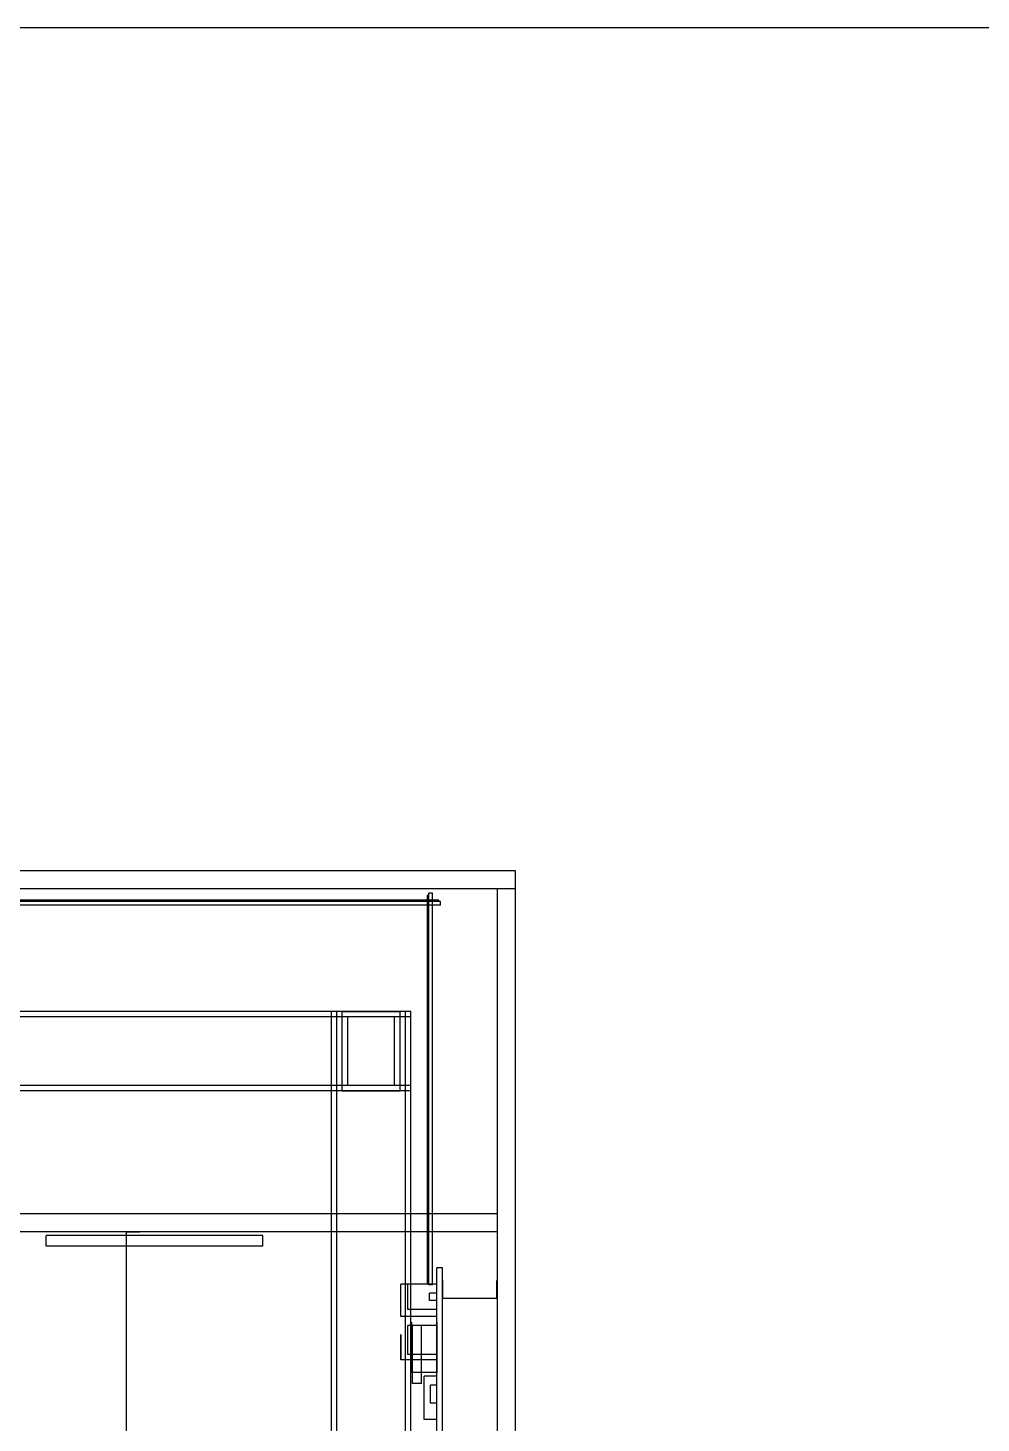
# Model space of a CAD drawing. Header units: millimetres. Extents: x -1355 to 669, y -1138 to 733.
# Drawn here: x -812.3 to -548.2, y 347 to 733.4 of the extents above; entities that cross this region are included whole.
import ezdxf

# ---------------------------------------------------------------- set-up
doc = ezdxf.new("R2010")
doc.units = ezdxf.units.MM
for name, color, linetype in [('BORDER', 7, 'Continuous'), ('HIDDEN', 8, 'Continuous'), ('VISIBLE', 7, 'Continuous')]:
    doc.layers.add(name, color=color, linetype=linetype)

msp = doc.modelspace()

# ---------------------------------------------------------------- linework, layer by layer
at = {"layer": 'BORDER'}
msp.add_lwpolyline([(-1355.28, -1138.44), (668.65, -1138.44), (668.65, 733.43), (-1355.28, 733.43)], close=True, dxfattribs=at)
at = {"layer": 'HIDDEN'}
for points in [[(-677.2, 500), (-1177.2, 500)], [(-677.2, 495), (-677.2, 500)], [(-677.2, 495), (-1177.2, 495)], [(-682.2, 495), (-1172.2, 495)], [(-682.2, 495), (-1172.2, 495)], [(-682.2, 495), (-1172.2, 495)], [(-682.2, 495), (-1172.2, 495)], [(-682.2, 495), (-1172.2, 495)], [(-677.2, 495), (-682.2, 495)], [(-682.2, 5), (-682.2, 495)], [(-682.2, 5), (-682.2, 495)], [(-682.2, 5), (-682.2, 495)], [(-682.2, 5), (-682.2, 495)], [(-682.2, 5), (-682.2, 495)], [(-682.2, 5), (-682.2, 495)], [(-677.2, 5), (-677.2, 495)], [(-697.95, 491.5), (-1170.95, 491.5)], [(-697.95, 491.5), (-1170.95, 491.5)], [(-698.45, 491.85), (-1170.45, 491.85)], [(-698.45, 491.85), (-1170.45, 491.85)], [(-698.45, 491.85), (-1170.45, 491.85)], [(-698.45, 491.85), (-1170.45, 491.85)], [(-698.45, 491.85), (-1170.45, 491.85)], [(-698.45, 491.85), (-1170.45, 491.85)], [(-698.45, 491.5), (-1170.45, 491.5)], [(-698.45, 491.5), (-1170.45, 491.5)], [(-698.45, 491.5), (-1170.45, 491.5)], [(-698.45, 491.5), (-1170.45, 491.5)], [(-698.45, 491.5), (-1170.45, 491.5)], [(-698.45, 491.5), (-1170.45, 491.5)], [(-701.2, 493.25), (-701.55, 493.25)], [(-701.55, 385.75), (-701.55, 493.25)], [(-701.2, 493.25), (-701.55, 493.25)], [(-701.55, 385.75), (-701.55, 493.25)], [(-701.2, 493.25), (-701.55, 493.25)], [(-701.55, 385.75), (-701.55, 493.25)], [(-701.2, 493.25), (-701.55, 493.25)], [(-701.55, 385.75), (-701.55, 493.25)], [(-701.2, 493.25), (-701.55, 493.25)], [(-701.55, 385.75), (-701.55, 493.25)], [(-701.2, 493.25), (-701.55, 493.25)], [(-701.55, 385.75), (-701.55, 493.25)], [(-700.2, 493.75), (-701.2, 493.75)], [(-701.2, 385.25), (-701.2, 493.75)], [(-700.2, 493.75), (-701.2, 493.75)], [(-701.2, 385.25), (-701.2, 493.75)], [(-701.2, 385.75), (-701.2, 493.25)], [(-701.2, 385.75), (-701.2, 493.25)], [(-701.2, 385.75), (-701.2, 493.25)], [(-701.2, 385.75), (-701.2, 493.25)], [(-701.2, 385.75), (-701.2, 493.25)], [(-701.2, 385.75), (-701.2, 493.25)], [(-700.2, 385.25), (-700.2, 493.75)], [(-700.2, 385.25), (-700.2, 493.75)], [(-698.45, 491.5), (-698.45, 491.85)], [(-698.45, 491.5), (-698.45, 491.85)], [(-698.45, 491.5), (-698.45, 491.85)], [(-698.45, 491.5), (-698.45, 491.85)], [(-698.45, 491.5), (-698.45, 491.85)], [(-698.45, 491.5), (-698.45, 491.85)], [(-697.95, 490.5), (-697.95, 491.5)], [(-697.95, 490.5), (-697.95, 491.5)], [(-697.95, 490.5), (-1170.95, 490.5)], [(-697.95, 490.5), (-1170.95, 490.5)], [(-706.2, 461), (-1019.2, 461)], [(-706.2, 461), (-1019.2, 461)], [(-728.2, 38.8), (-728.2, 461)], [(-706.2, 461), (-728.2, 461)], [(-728.2, 38.8), (-728.2, 461)], [(-706.2, 461), (-728.2, 461)], [(-726.7, 38.8), (-726.7, 461)], [(-726.7, 38.8), (-726.7, 461)], [(-707.7, 461), (-726.7, 461)], [(-707.7, 461), (-726.7, 461)], [(-725.2, 461), (-709.2, 461)], [(-725.2, 461), (-709.2, 461)], [(-725.2, 439), (-725.2, 461)], [(-725.2, 439), (-725.2, 461)], [(-709.2, 439), (-709.2, 461)], [(-709.2, 439), (-709.2, 461)], [(-707.7, 38.8), (-707.7, 461)], [(-707.7, 38.8), (-707.7, 461)], [(-706.2, 38.8), (-706.2, 461)], [(-706.2, 38.8), (-706.2, 461)], [(-706.2, 439), (-706.2, 461)], [(-706.2, 439), (-706.2, 461)], [(-706.2, 459.5), (-1019.2, 459.5)], [(-706.2, 459.5), (-1019.2, 459.5)], [(-723.7, 440.5), (-723.7, 459.5)], [(-710.7, 459.5), (-723.7, 459.5)], [(-723.7, 440.5), (-723.7, 459.5)], [(-710.7, 459.5), (-723.7, 459.5)], [(-710.7, 440.5), (-710.7, 459.5)], [(-710.7, 440.5), (-710.7, 459.5)], [(-706.2, 440.5), (-706.2, 459.5)], [(-706.2, 440.5), (-706.2, 459.5)], [(-706.2, 440.5), (-1019.2, 440.5)], [(-706.2, 440.5), (-1019.2, 440.5)], [(-706.2, 439), (-1019.2, 439)], [(-706.2, 439), (-1019.2, 439)], [(-725.2, 439), (-709.2, 439)], [(-725.2, 439), (-709.2, 439)], [(-710.7, 440.5), (-723.7, 440.5)], [(-710.7, 440.5), (-723.7, 440.5)], [(-682.2, 405), (-1172.2, 405)], [(-682.2, 405), (-1172.2, 405)], [(-682.2, 400), (-682.2, 405)], [(-682.2, 400), (-682.2, 405)], [(-682.2, 400), (-1172.2, 400)], [(-682.2, 400), (-1172.2, 400)], [(-747.2, 399), (-807.2, 399)], [(-807.2, 396), (-807.2, 399)], [(-747.2, 399), (-807.2, 399)], [(-807.2, 396), (-807.2, 399)], [(-785, 276), (-785, 400)], [(-784.95, 400), (-785, 400)], [(-785, 400), (-784.95, 400)], [(-785, 276), (-785, 400)], [(-784.95, 400), (-785, 400)], [(-785, 400), (-784.95, 400)], [(-784.79, 400), (-784.95, 400)], [(-784.95, 400), (-784.79, 400)], [(-784.79, 400), (-784.95, 400)], [(-784.95, 400), (-784.79, 400)], [(-784.55, 400), (-784.79, 400)], [(-784.79, 400), (-784.55, 400)], [(-784.55, 400), (-784.79, 400)], [(-784.79, 400), (-784.55, 400)], [(-784.22, 400), (-784.55, 400)], [(-784.55, 400), (-784.22, 400)], [(-784.22, 400), (-784.55, 400)], [(-784.55, 400), (-784.22, 400)], [(-783.84, 400), (-784.22, 400)], [(-784.22, 400), (-783.84, 400)], [(-783.84, 400), (-784.22, 400)], [(-784.22, 400), (-783.84, 400)], [(-783.42, 400), (-783.84, 400)], [(-783.84, 400), (-783.42, 400)], [(-783.42, 400), (-783.84, 400)], [(-783.84, 400), (-783.42, 400)], [(-782.98, 400), (-783.42, 400)], [(-783.42, 400), (-782.98, 400)], [(-782.98, 400), (-783.42, 400)], [(-783.42, 400), (-782.98, 400)], [(-782.56, 400), (-782.98, 400)], [(-782.98, 400), (-782.56, 400)], [(-782.56, 400), (-782.98, 400)], [(-782.98, 400), (-782.56, 400)], [(-782.18, 400), (-782.56, 400)], [(-782.56, 400), (-782.18, 400)], [(-782.18, 400), (-782.56, 400)], [(-782.56, 400), (-782.18, 400)], [(-781.85, 400), (-782.18, 400)], [(-782.18, 400), (-781.85, 400)], [(-781.85, 400), (-782.18, 400)], [(-782.18, 400), (-781.85, 400)], [(-781.6, 400), (-781.85, 400)], [(-781.85, 400), (-781.6, 400)], [(-781.6, 400), (-781.85, 400)], [(-781.85, 400), (-781.6, 400)], [(-781.45, 400), (-781.6, 400)], [(-781.6, 400), (-781.45, 400)], [(-781.45, 400), (-781.6, 400)], [(-781.6, 400), (-781.45, 400)], [(-781.4, 400), (-781.45, 400)], [(-781.45, 400), (-781.4, 400)], [(-781.4, 400), (-781.45, 400)], [(-781.45, 400), (-781.4, 400)], [(-747.2, 396), (-747.2, 399)], [(-747.2, 396), (-747.2, 399)], [(-747.2, 396), (-807.2, 396)], [(-747.2, 396), (-807.2, 396)], [(-697.4, 390), (-699, 390)], [(-699, 270), (-699, 390)], [(-697.4, 390), (-699, 390)], [(-699, 270), (-699, 390)], [(-697.4, 270), (-697.4, 390)], [(-697.4, 270), (-697.4, 390)], [(-697.4, 386.5), (-697.4, 386.43)], [(-697.4, 386.43), (-697.4, 386.5)], [(-697.4, 386.5), (-697.4, 386.43)], [(-697.4, 386.43), (-697.4, 386.5)], [(-682.4, 386.5), (-682.4, 386.43)], [(-682.4, 386.43), (-682.4, 386.5)], [(-682.4, 386.5), (-682.4, 386.43)], [(-682.4, 386.43), (-682.4, 386.5)], [(-699, 385.5), (-709, 385.5)], [(-709, 376.5), (-709, 385.5)], [(-699, 385.5), (-709, 385.5)], [(-709, 376.5), (-709, 385.5)], [(-699, 385.5), (-707, 385.5)], [(-707, 378.5), (-707, 385.5)], [(-699, 385.5), (-707, 385.5)], [(-707, 378.5), (-707, 385.5)], [(-701.2, 385.75), (-701.55, 385.75)], [(-701.2, 385.75), (-701.55, 385.75)], [(-701.2, 385.75), (-701.55, 385.75)], [(-701.2, 385.75), (-701.55, 385.75)], [(-701.2, 385.75), (-701.55, 385.75)], [(-701.2, 385.75), (-701.55, 385.75)], [(-700.2, 385.25), (-701.2, 385.25)], [(-700.2, 385.25), (-701.2, 385.25)], [(-699, 383), (-701, 383)], [(-701, 381), (-701, 383)], [(-699, 383), (-701, 383)], [(-701, 381), (-701, 383)], [(-699, 376.5), (-699, 385.5)], [(-699, 376.5), (-699, 385.5)], [(-699, 378.5), (-699, 385.5)], [(-699, 378.5), (-699, 385.5)], [(-699, 381), (-699, 383)], [(-699, 381), (-699, 383)], [(-697.4, 386.43), (-697.4, 386.21)], [(-697.4, 386.21), (-697.4, 386.43)], [(-697.4, 386.43), (-697.4, 386.21)], [(-697.4, 386.21), (-697.4, 386.43)], [(-697.4, 386.21), (-697.4, 385.87)], [(-697.4, 385.87), (-697.4, 386.21)], [(-697.4, 386.21), (-697.4, 385.87)], [(-697.4, 385.87), (-697.4, 386.21)], [(-697.4, 385.87), (-697.4, 385.42)], [(-697.4, 385.42), (-697.4, 385.87)], [(-697.4, 385.87), (-697.4, 385.42)], [(-697.4, 385.42), (-697.4, 385.87)], [(-697.4, 385.42), (-697.4, 384.89)], [(-697.4, 384.89), (-697.4, 385.42)], [(-697.4, 385.42), (-697.4, 384.89)], [(-697.4, 384.89), (-697.4, 385.42)], [(-697.4, 384.89), (-697.4, 384.3)], [(-697.4, 384.3), (-697.4, 384.89)], [(-697.4, 384.89), (-697.4, 384.3)], [(-697.4, 384.3), (-697.4, 384.89)], [(-697.4, 384.3), (-697.4, 383.7)], [(-697.4, 383.7), (-697.4, 384.3)], [(-697.4, 384.3), (-697.4, 383.7)], [(-697.4, 383.7), (-697.4, 384.3)], [(-697.4, 383.7), (-697.4, 383.11)], [(-697.4, 383.11), (-697.4, 383.7)], [(-697.4, 383.7), (-697.4, 383.11)], [(-697.4, 383.11), (-697.4, 383.7)], [(-697.4, 383.11), (-697.4, 382.58)], [(-697.4, 382.58), (-697.4, 383.11)], [(-697.4, 383.11), (-697.4, 382.58)], [(-697.4, 382.58), (-697.4, 383.11)], [(-697.4, 382.58), (-697.4, 382.13)], [(-697.4, 382.13), (-697.4, 382.58)], [(-697.4, 382.58), (-697.4, 382.13)], [(-697.4, 382.13), (-697.4, 382.58)], [(-682.4, 386.43), (-682.4, 386.21)], [(-682.4, 386.21), (-682.4, 386.43)], [(-682.4, 386.43), (-682.4, 386.21)], [(-682.4, 386.21), (-682.4, 386.43)], [(-682.4, 386.21), (-682.4, 385.87)], [(-682.4, 385.87), (-682.4, 386.21)], [(-682.4, 386.21), (-682.4, 385.87)], [(-682.4, 385.87), (-682.4, 386.21)], [(-682.4, 385.87), (-682.4, 385.42)], [(-682.4, 385.42), (-682.4, 385.87)], [(-682.4, 385.87), (-682.4, 385.42)], [(-682.4, 385.42), (-682.4, 385.87)], [(-682.4, 385.42), (-682.4, 384.89)], [(-682.4, 384.89), (-682.4, 385.42)], [(-682.4, 385.42), (-682.4, 384.89)], [(-682.4, 384.89), (-682.4, 385.42)], [(-682.4, 384.89), (-682.4, 384.3)], [(-682.4, 384.3), (-682.4, 384.89)], [(-682.4, 384.89), (-682.4, 384.3)], [(-682.4, 384.3), (-682.4, 384.89)], [(-682.4, 384.3), (-682.4, 383.7)], [(-682.4, 383.7), (-682.4, 384.3)], [(-682.4, 384.3), (-682.4, 383.7)], [(-682.4, 383.7), (-682.4, 384.3)], [(-682.4, 383.7), (-682.4, 383.11)], [(-682.4, 383.11), (-682.4, 383.7)], [(-682.4, 383.7), (-682.4, 383.11)], [(-682.4, 383.11), (-682.4, 383.7)], [(-682.4, 383.11), (-682.4, 382.58)], [(-682.4, 382.58), (-682.4, 383.11)], [(-682.4, 383.11), (-682.4, 382.58)], [(-682.4, 382.58), (-682.4, 383.11)], [(-682.4, 382.58), (-682.4, 382.13)], [(-682.4, 382.13), (-682.4, 382.58)], [(-682.4, 382.58), (-682.4, 382.13)], [(-682.4, 382.13), (-682.4, 382.58)], [(-699, 381), (-701, 381)], [(-699, 381), (-701, 381)], [(-697.4, 382.13), (-697.4, 381.79)], [(-697.4, 381.79), (-697.4, 382.13)], [(-697.4, 382.13), (-697.4, 381.79)], [(-697.4, 381.79), (-697.4, 382.13)], [(-697.4, 381.79), (-697.4, 381.57)], [(-697.4, 381.57), (-697.4, 381.79)], [(-697.4, 381.79), (-697.4, 381.57)], [(-697.4, 381.57), (-697.4, 381.79)], [(-697.4, 381.57), (-697.4, 381.5)], [(-697.4, 381.5), (-697.4, 381.57)], [(-697.4, 381.57), (-697.4, 381.5)], [(-697.4, 381.5), (-697.4, 381.57)], [(-682.4, 381.5), (-697.4, 381.5)], [(-682.4, 381.5), (-697.4, 381.5)], [(-682.4, 382.13), (-682.4, 381.79)], [(-682.4, 381.79), (-682.4, 382.13)], [(-682.4, 382.13), (-682.4, 381.79)], [(-682.4, 381.79), (-682.4, 382.13)], [(-682.4, 381.79), (-682.4, 381.57)], [(-682.4, 381.57), (-682.4, 381.79)], [(-682.4, 381.79), (-682.4, 381.57)], [(-682.4, 381.57), (-682.4, 381.79)], [(-682.4, 381.57), (-682.4, 381.5)], [(-682.4, 381.5), (-682.4, 381.57)], [(-682.4, 381.57), (-682.4, 381.5)], [(-682.4, 381.5), (-682.4, 381.57)], [(-699, 376.5), (-709, 376.5)], [(-699, 376.5), (-709, 376.5)], [(-699, 378.5), (-707, 378.5)], [(-699, 378.5), (-707, 378.5)], [(-706, 375), (-706, 374.8)], [(-706, 374.8), (-706, 375)], [(-699, 375), (-699, 374.8)], [(-699, 374.8), (-699, 375)], [(-709, 371.5), (-709, 371.4)], [(-709, 371.4), (-709, 371.5)], [(-709, 371.5), (-709, 371.4)], [(-709, 371.4), (-709, 371.5)], [(-709, 371.5), (-709, 371.4)], [(-709, 371.4), (-709, 371.5)], [(-709, 371.4), (-709, 371.1)], [(-709, 371.1), (-709, 371.4)], [(-709, 371.4), (-709, 371.1)], [(-709, 371.1), (-709, 371.4)], [(-709, 371.4), (-709, 371.1)], [(-709, 371.1), (-709, 371.4)], [(-709, 371.1), (-709, 370.62)], [(-709, 370.62), (-709, 371.1)], [(-709, 371.1), (-709, 370.62)], [(-709, 370.62), (-709, 371.1)], [(-709, 371.1), (-709, 370.62)], [(-709, 370.62), (-709, 371.1)], [(-699, 374), (-707, 374)], [(-707, 366), (-707, 374)], [(-699, 374), (-707, 374)], [(-707, 366), (-707, 374)], [(-699, 374), (-707, 374)], [(-707, 366), (-707, 374)], [(-699, 374), (-707, 374)], [(-707, 366), (-707, 374)], [(-699, 374), (-707, 374)], [(-707, 366), (-707, 374)], [(-699, 374), (-707, 374)], [(-707, 366), (-707, 374)], [(-706, 374.8), (-706, 374.2)], [(-706, 374.2), (-706, 374.8)], [(-706, 374.2), (-706, 373.24)], [(-706, 373.24), (-706, 374.2)], [(-706, 373.24), (-706, 371.98)], [(-706, 371.98), (-706, 373.24)], [(-706, 371.98), (-706, 370.48)], [(-706, 370.48), (-706, 371.98)], [(-703.25, 374), (-705.75, 374)], [(-705.75, 358), (-705.75, 374)], [(-703.25, 374), (-705.75, 374)], [(-705.75, 358), (-705.75, 374)], [(-703.25, 374), (-705.75, 374)], [(-705.75, 358), (-705.75, 374)], [(-703.25, 374), (-705.75, 374)], [(-705.75, 358), (-705.75, 374)], [(-703.25, 374), (-705.75, 374)], [(-705.75, 358), (-705.75, 374)], [(-703.25, 374), (-705.75, 374)], [(-705.75, 358), (-705.75, 374)], [(-703.25, 374), (-705.75, 374)], [(-705.75, 358), (-705.75, 374)], [(-703.25, 374), (-705.75, 374)], [(-705.75, 358), (-705.75, 374)], [(-703.25, 358), (-703.25, 374)], [(-703.25, 358), (-703.25, 374)], [(-703.25, 358), (-703.25, 374)], [(-703.25, 358), (-703.25, 374)], [(-703.25, 358), (-703.25, 374)], [(-703.25, 358), (-703.25, 374)], [(-703.25, 358), (-703.25, 374)], [(-703.25, 358), (-703.25, 374)], [(-699, 374.8), (-699, 374.2)], [(-699, 374.2), (-699, 374.8)], [(-699, 374.2), (-699, 373.24)], [(-699, 373.24), (-699, 374.2)], [(-699, 366), (-699, 374)], [(-699, 366), (-699, 374)], [(-699, 366), (-699, 374)], [(-699, 366), (-699, 374)], [(-699, 366), (-699, 374)], [(-699, 366), (-699, 374)], [(-699, 373.24), (-699, 371.98)], [(-699, 371.98), (-699, 373.24)], [(-699, 371.98), (-699, 370.48)], [(-699, 370.48), (-699, 371.98)], [(-699, 371.5), (-699, 371.4)], [(-699, 371.4), (-699, 371.5)], [(-699, 371.5), (-699, 371.4)], [(-699, 371.4), (-699, 371.5)], [(-699, 371.5), (-699, 371.4)], [(-699, 371.4), (-699, 371.5)], [(-699, 371.4), (-699, 371.1)], [(-699, 371.1), (-699, 371.4)], [(-699, 371.4), (-699, 371.1)], [(-699, 371.1), (-699, 371.4)], [(-699, 371.4), (-699, 371.1)], [(-699, 371.1), (-699, 371.4)], [(-699, 371.1), (-699, 370.62)], [(-699, 370.62), (-699, 371.1)], [(-699, 371.1), (-699, 370.62)], [(-699, 370.62), (-699, 371.1)], [(-699, 371.1), (-699, 370.62)], [(-699, 370.62), (-699, 371.1)], [(-709, 370.62), (-709, 369.99)], [(-709, 369.99), (-709, 370.62)], [(-709, 370.62), (-709, 369.99)], [(-709, 369.99), (-709, 370.62)], [(-709, 370.62), (-709, 369.99)], [(-709, 369.99), (-709, 370.62)], [(-709, 369.99), (-709, 369.24)], [(-709, 369.24), (-709, 369.99)], [(-709, 369.99), (-709, 369.24)], [(-709, 369.24), (-709, 369.99)], [(-709, 369.99), (-709, 369.24)], [(-709, 369.24), (-709, 369.99)], [(-709, 369.24), (-709, 368.42)], [(-709, 368.42), (-709, 369.24)], [(-709, 369.24), (-709, 368.42)], [(-709, 368.42), (-709, 369.24)], [(-709, 369.24), (-709, 368.42)], [(-709, 368.42), (-709, 369.24)], [(-709, 368.42), (-709, 367.58)], [(-709, 367.58), (-709, 368.42)], [(-709, 368.42), (-709, 367.58)], [(-709, 367.58), (-709, 368.42)], [(-709, 368.42), (-709, 367.58)], [(-709, 367.58), (-709, 368.42)], [(-709, 367.58), (-709, 366.76)], [(-709, 366.76), (-709, 367.58)], [(-709, 367.58), (-709, 366.76)], [(-709, 366.76), (-709, 367.58)], [(-709, 367.58), (-709, 366.76)], [(-709, 366.76), (-709, 367.58)], [(-706, 370.48), (-706, 368.84)], [(-706, 368.84), (-706, 370.48)], [(-706, 368.84), (-706, 367.16)], [(-706, 367.16), (-706, 368.84)], [(-706, 367.16), (-706, 365.52)], [(-706, 365.52), (-706, 367.16)], [(-699, 370.62), (-699, 369.99)], [(-699, 369.99), (-699, 370.62)], [(-699, 370.62), (-699, 369.99)], [(-699, 369.99), (-699, 370.62)], [(-699, 370.62), (-699, 369.99)], [(-699, 369.99), (-699, 370.62)], [(-699, 370.48), (-699, 368.84)], [(-699, 368.84), (-699, 370.48)], [(-699, 369.99), (-699, 369.24)], [(-699, 369.24), (-699, 369.99)], [(-699, 369.99), (-699, 369.24)], [(-699, 369.24), (-699, 369.99)], [(-699, 369.99), (-699, 369.24)], [(-699, 369.24), (-699, 369.99)], [(-699, 369.24), (-699, 368.42)], [(-699, 368.42), (-699, 369.24)], [(-699, 369.24), (-699, 368.42)], [(-699, 368.42), (-699, 369.24)], [(-699, 369.24), (-699, 368.42)], [(-699, 368.42), (-699, 369.24)], [(-699, 368.84), (-699, 367.16)], [(-699, 367.16), (-699, 368.84)], [(-699, 368.42), (-699, 367.58)], [(-699, 367.58), (-699, 368.42)], [(-699, 368.42), (-699, 367.58)], [(-699, 367.58), (-699, 368.42)], [(-699, 368.42), (-699, 367.58)], [(-699, 367.58), (-699, 368.42)], [(-699, 367.58), (-699, 366.76)], [(-699, 366.76), (-699, 367.58)], [(-699, 367.58), (-699, 366.76)], [(-699, 366.76), (-699, 367.58)], [(-699, 367.58), (-699, 366.76)], [(-699, 366.76), (-699, 367.58)], [(-699, 367.16), (-699, 365.52)], [(-699, 365.52), (-699, 367.16)], [(-709, 366.76), (-709, 366.01)], [(-709, 366.01), (-709, 366.76)], [(-709, 366.76), (-709, 366.01)], [(-709, 366.01), (-709, 366.76)], [(-709, 366.76), (-709, 366.01)], [(-709, 366.01), (-709, 366.76)], [(-709, 366.01), (-709, 365.38)], [(-709, 365.38), (-709, 366.01)], [(-709, 366.01), (-709, 365.38)], [(-709, 365.38), (-709, 366.01)], [(-709, 366.01), (-709, 365.38)], [(-709, 365.38), (-709, 366.01)], [(-709, 365.38), (-709, 364.9)], [(-709, 364.9), (-709, 365.38)], [(-709, 365.38), (-709, 364.9)], [(-709, 364.9), (-709, 365.38)], [(-709, 365.38), (-709, 364.9)], [(-709, 364.9), (-709, 365.38)], [(-709, 364.9), (-709, 364.6)], [(-709, 364.6), (-709, 364.9)], [(-709, 364.9), (-709, 364.6)], [(-709, 364.6), (-709, 364.9)], [(-709, 364.9), (-709, 364.6)], [(-709, 364.6), (-709, 364.9)], [(-709, 364.6), (-709, 364.5)], [(-709, 364.5), (-709, 364.6)], [(-709, 364.6), (-709, 364.5)], [(-709, 364.5), (-709, 364.6)], [(-709, 364.6), (-709, 364.5)], [(-709, 364.5), (-709, 364.6)], [(-699, 364.5), (-709, 364.5)], [(-699, 364.5), (-709, 364.5)], [(-699, 364.5), (-709, 364.5)], [(-699, 366), (-707, 366)], [(-699, 366), (-707, 366)], [(-699, 366), (-707, 366)], [(-699, 366), (-707, 366)], [(-699, 366), (-707, 366)], [(-699, 366), (-707, 366)], [(-706, 365.52), (-706, 364.02)], [(-706, 364.02), (-706, 365.52)], [(-706, 364.02), (-706, 362.76)], [(-706, 362.76), (-706, 364.02)], [(-699, 366.76), (-699, 366.01)], [(-699, 366.01), (-699, 366.76)], [(-699, 366.76), (-699, 366.01)], [(-699, 366.01), (-699, 366.76)], [(-699, 366.76), (-699, 366.01)], [(-699, 366.01), (-699, 366.76)], [(-699, 366.01), (-699, 365.38)], [(-699, 365.38), (-699, 366.01)], [(-699, 366.01), (-699, 365.38)], [(-699, 365.38), (-699, 366.01)], [(-699, 366.01), (-699, 365.38)], [(-699, 365.38), (-699, 366.01)], [(-699, 365.52), (-699, 364.02)], [(-699, 364.02), (-699, 365.52)], [(-699, 365.38), (-699, 364.9)], [(-699, 364.9), (-699, 365.38)], [(-699, 365.38), (-699, 364.9)], [(-699, 364.9), (-699, 365.38)], [(-699, 365.38), (-699, 364.9)], [(-699, 364.9), (-699, 365.38)], [(-699, 364.9), (-699, 364.6)], [(-699, 364.6), (-699, 364.9)], [(-699, 364.9), (-699, 364.6)], [(-699, 364.6), (-699, 364.9)], [(-699, 364.9), (-699, 364.6)], [(-699, 364.6), (-699, 364.9)], [(-699, 364.6), (-699, 364.5)], [(-699, 364.5), (-699, 364.6)], [(-699, 364.6), (-699, 364.5)], [(-699, 364.5), (-699, 364.6)], [(-699, 364.6), (-699, 364.5)], [(-699, 364.5), (-699, 364.6)], [(-699, 364.02), (-699, 362.76)], [(-699, 362.76), (-699, 364.02)], [(-706, 362.76), (-706, 361.8)], [(-706, 361.8), (-706, 362.76)], [(-706, 361.8), (-706, 361.2)], [(-706, 361.2), (-706, 361.8)], [(-706, 361.2), (-706, 361)], [(-706, 361), (-706, 361.2)], [(-699, 361), (-706, 361)], [(-699.05, 360), (-702.55, 360)], [(-702.55, 348), (-702.55, 360)], [(-699.05, 360), (-702.55, 360)], [(-702.55, 348), (-702.55, 360)], [(-699.05, 360), (-702.55, 360)], [(-702.55, 348), (-702.55, 360)], [(-699.05, 360), (-702.55, 360)], [(-702.55, 348), (-702.55, 360)], [(-699.05, 360), (-702.55, 360)], [(-702.55, 348), (-702.55, 360)], [(-699.05, 360), (-702.55, 360)], [(-702.55, 348), (-702.55, 360)], [(-699.05, 360), (-702.55, 360)], [(-702.55, 348), (-702.55, 360)], [(-699.05, 360), (-702.55, 360)], [(-702.55, 348), (-702.55, 360)], [(-699.05, 348), (-699.05, 360)], [(-699.05, 348), (-699.05, 360)], [(-699.05, 348), (-699.05, 360)], [(-699.05, 348), (-699.05, 360)], [(-699.05, 348), (-699.05, 360)], [(-699.05, 348), (-699.05, 360)], [(-699.05, 348), (-699.05, 360)], [(-699.05, 348), (-699.05, 360)], [(-699, 362.76), (-699, 361.8)], [(-699, 361.8), (-699, 362.76)], [(-699, 361.8), (-699, 361.2)], [(-699, 361.2), (-699, 361.8)], [(-699, 361.2), (-699, 361)], [(-699, 361), (-699, 361.2)], [(-703.25, 358), (-705.75, 358)], [(-703.25, 358), (-705.75, 358)], [(-703.25, 358), (-705.75, 358)], [(-703.25, 358), (-705.75, 358)], [(-703.25, 358), (-705.75, 358)], [(-703.25, 358), (-705.75, 358)], [(-703.25, 358), (-705.75, 358)], [(-703.25, 358), (-705.75, 358)], [(-699, 357.5), (-700.8, 357.5)], [(-700.8, 352.5), (-700.8, 357.5)], [(-699, 357.5), (-700.8, 357.5)], [(-700.8, 352.5), (-700.8, 357.5)], [(-699, 357.5), (-700.8, 357.5)], [(-700.8, 352.5), (-700.8, 357.5)], [(-699, 357.5), (-700.8, 357.5)], [(-700.8, 352.5), (-700.8, 357.5)], [(-699, 357.5), (-700.8, 357.5)], [(-700.8, 352.5), (-700.8, 357.5)], [(-699, 357.5), (-700.8, 357.5)], [(-700.8, 352.5), (-700.8, 357.5)], [(-699, 352.5), (-699, 357.5)], [(-699, 352.5), (-699, 357.5)], [(-699, 352.5), (-699, 357.5)], [(-699, 352.5), (-699, 357.5)], [(-699, 352.5), (-699, 357.5)], [(-699, 352.5), (-699, 357.5)], [(-699, 352.5), (-700.8, 352.5)], [(-699, 352.5), (-700.8, 352.5)], [(-699, 352.5), (-700.8, 352.5)], [(-699, 352.5), (-700.8, 352.5)], [(-699, 352.5), (-700.8, 352.5)], [(-699, 352.5), (-700.8, 352.5)], [(-699.05, 348), (-702.55, 348)], [(-699.05, 348), (-702.55, 348)], [(-699.05, 348), (-702.55, 348)], [(-699.05, 348), (-702.55, 348)], [(-699.05, 348), (-702.55, 348)], [(-699.05, 348), (-702.55, 348)], [(-699.05, 348), (-702.55, 348)], [(-699.05, 348), (-702.55, 348)]]:
    msp.add_lwpolyline(points, dxfattribs=at)
at = {"layer": 'VISIBLE'}
for points in [[(-677.2, 500), (-1177.2, 500)], [(-677.2, 495), (-677.2, 500)], [(-677.2, 495), (-1177.2, 495)], [(-682.2, 495), (-1172.2, 495)], [(-677.2, 495), (-682.2, 495)], [(-682.2, 48.09), (-682.2, 495)], [(-682.2, 48.09), (-682.2, 495)], [(-677.2, 48.09), (-677.2, 495)]]:
    msp.add_lwpolyline(points, dxfattribs=at)

doc.saveas('drawing.dxf')
